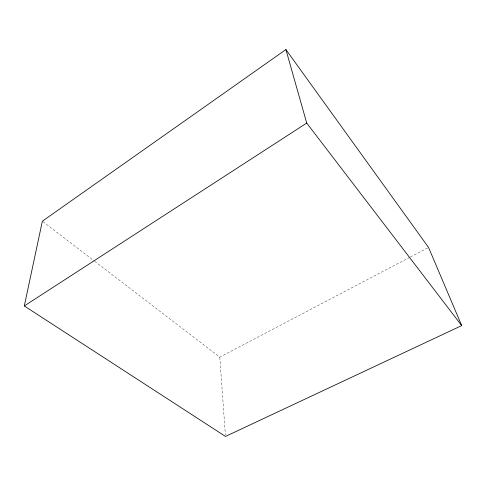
<?xml version="1.0" encoding="UTF-8"?>
<svg xmlns="http://www.w3.org/2000/svg" width="486" height="486" viewBox="0 0 486 486"><rect width="100%" height="100%" fill="white"/><g stroke="black" fill="none" stroke-linecap="round" stroke-linejoin="round"><path stroke-width="0.36" stroke-dasharray="2.43 1.82" d="M94.691 261.286L219.8 357.137L409.759 257.319M410.433 256.966L427.88 247.799M42.962 221.659L94.09 260.824M219.8 357.137L225.389 434.921"/><path stroke-width="0.73" d="M24.3 305.955L42.361 221.197L285.902 49.566L428.555 247.441L461.7 325.608L225.492 436.434L24.3 305.955L306.721 123.067L285.902 49.566M306.721 123.067L461.7 325.608"/></g></svg>
